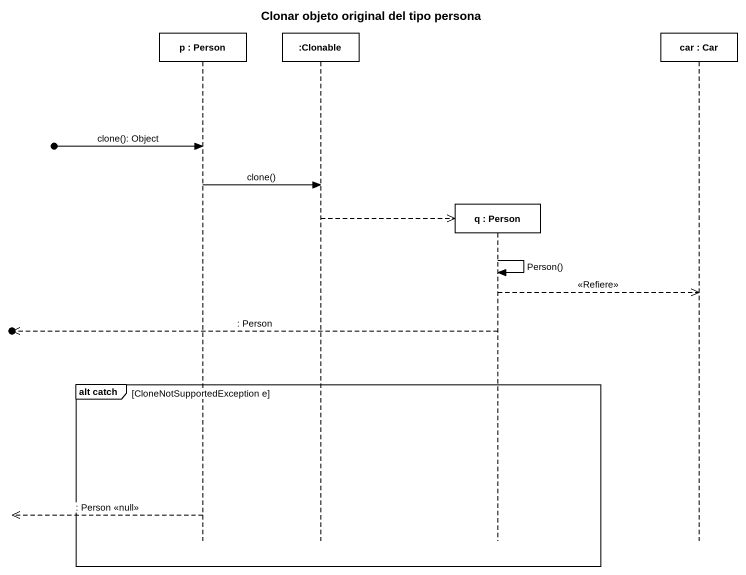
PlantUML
@startuml
title Clonar objeto original del tipo persona
hide footbox
participant "p : Person" as p
participant ":Clonable" as Clonable
participant "q : Person" as q
participant "car : Car" as car

[o-> p : clone(): Object
p -> Clonable : clone()
Clonable -->> q **
q -> q : Person()
q -->> car : <<Refiere>>
[o<<-- q : : Person
group alt catch [CloneNotSupportedException e]
  [o<<-- p : : Person <<null>>
end
@enduml
